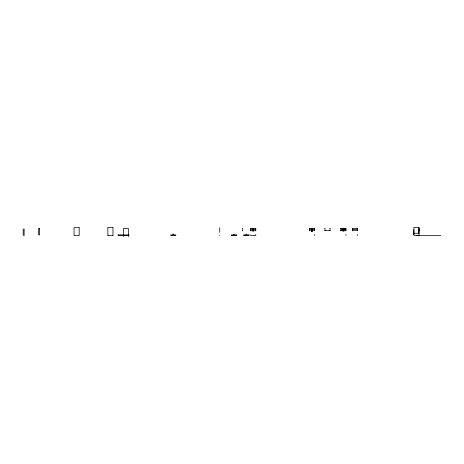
<?xml version="1.0" encoding="UTF-8"?>
<svg xmlns="http://www.w3.org/2000/svg" width="464" height="464" viewBox="0 0 464 464"><rect width="100%" height="100%" fill="white"/><g stroke="black" fill="none" stroke-linecap="round" stroke-linejoin="round"><path stroke-width="0.7" d="M107.88 227.662L112.926 227.662M250.693 228.508L255.774 228.508M309.302 228.508L314.383 228.508M340.86 228.508L345.941 228.508M352.536 228.508L357.616 228.508M252.787 228.914L253.68 228.914M311.396 228.914L312.289 228.914M342.954 228.914L343.847 228.914M252.787 228.984L253.68 228.984M311.396 228.984L312.289 228.984M342.954 228.984L343.847 228.984M252.787 229.112L253.68 229.112M311.396 229.112L312.289 229.112M342.954 229.112L343.847 229.112M250.693 229.315L255.774 229.315M309.302 229.315L314.383 229.315M340.86 229.315L345.941 229.315M352.536 229.315L357.616 229.315M252.787 229.61L253.68 229.61M311.396 229.61L312.289 229.61M342.954 229.61L343.847 229.61M311.396 230.092L312.289 230.092M324.945 230.335L330.02 230.335M250.693 230.544L252.787 230.544M253.68 230.544L255.774 230.544M309.302 230.544L314.383 230.544M340.86 230.544L342.954 230.544M343.847 230.544L345.941 230.544M352.536 230.544L357.616 230.544M311.396 231.269L312.289 231.269M413.911 233.235L419.021 233.235M233.734 234.221L234.587 234.221L234.622 234.917L236.681 234.917M123.807 234.917L128.853 234.917M231.64 234.917L233.699 234.917L233.699 234.256M243.902 234.917L245.961 234.917L245.961 234.256L246.854 234.221L246.889 234.917L248.948 234.917M107.88 235.544L112.926 235.544M123.807 235.544L128.853 235.544M231.64 235.544L236.681 235.544M243.902 235.544L248.948 235.544M416.492 235.544L440.8 235.544M219.733 227.702L219.733 232.331M419.12 228.978L419.12 230.712M418.928 228.247L418.928 231.443M418.859 231.872L418.859 232.568M418.76 231.31L418.76 233.131M413.842 229.784L413.842 234.656M357.616 228.375L357.616 228.7M357.616 228.833L357.616 229.204M357.616 229.877L357.616 230.306M357.616 230.44L357.616 230.91M357.616 234.488L357.616 235.544M352.536 228.375L352.536 228.7M352.536 228.833L352.536 229.204M352.536 229.877L352.536 230.306M352.536 230.44L352.536 230.91M345.941 228.375L345.941 228.7M345.941 228.833L345.941 229.204M345.941 229.877L345.941 230.306M345.941 230.44L345.941 230.91M345.941 234.488L345.941 235.544M343.847 231.432L343.847 228.288L342.954 228.288L342.954 231.432M340.86 228.375L340.86 228.7M340.86 228.833L340.86 229.204M340.86 229.877L340.86 230.306M340.86 230.44L340.86 230.91M330.02 228.166L330.02 228.497M330.02 228.624L330.02 228.996M330.02 229.668L330.02 230.098M330.02 230.231L330.02 230.701M324.945 228.166L324.945 228.497M324.945 228.624L324.945 228.996M324.945 229.668L324.945 230.098M324.945 230.231L324.945 230.701M314.383 228.375L314.383 228.7M314.383 228.833L314.383 229.204M314.383 229.877L314.383 230.306M314.383 230.44L314.383 230.91M314.383 234.488L314.383 235.544M312.289 231.432L312.289 228.288L311.396 228.288L311.396 231.432M309.302 228.375L309.302 228.7M309.302 228.833L309.302 229.204M309.302 229.877L309.302 230.306M309.302 230.44L309.302 230.91M255.774 228.375L255.774 228.7M255.774 228.833L255.774 229.204M255.774 229.877L255.774 230.306M255.774 230.44L255.774 230.91M255.774 234.488L255.774 235.544L250.693 235.544L250.693 234.917M253.68 231.432L253.68 228.288L252.787 228.288L252.787 231.432M250.693 228.375L250.693 228.7M250.693 228.833L250.693 229.204M250.693 229.877L250.693 230.306M250.693 230.44L250.693 230.91M248.982 234.952L248.982 235.509M243.867 234.952L243.867 235.509M242.55 228.375L242.55 228.7M242.55 228.833L242.55 229.204M242.55 229.877L242.55 230.306M242.55 230.44L242.55 230.91M236.715 234.952L236.715 235.509M231.606 234.952L231.606 235.509M219.733 234.97L219.733 235.538M128.888 234.952L128.888 235.509M128.458 236.623L128.458 228.619L123.343 228.619L123.343 236.623M123.772 234.952L123.772 235.509M118.332 234.917L118.332 235.544M112.961 227.696L112.961 235.503M107.845 227.696L107.845 235.503M24.128 228.914L24.128 235.544M23.2 228.914L23.2 235.544M419.021 227.377L413.911 227.377L413.911 235.381L419.021 235.381L419.021 227.377M79.176 227.662L74.066 227.662L74.066 235.538L79.176 235.544L79.176 227.662M39.602 228.288L38.68 228.288L38.68 234.917L39.602 234.917L39.602 228.288M173.704 234.221L172.782 234.221L172.782 234.917L170.682 234.917L170.682 235.544L175.798 235.544L175.798 234.917L173.704 234.917L173.704 234.221M123.447 234.917L118.105 234.848L118.105 235.544L123.447 235.544L123.447 234.917"/></g></svg>
